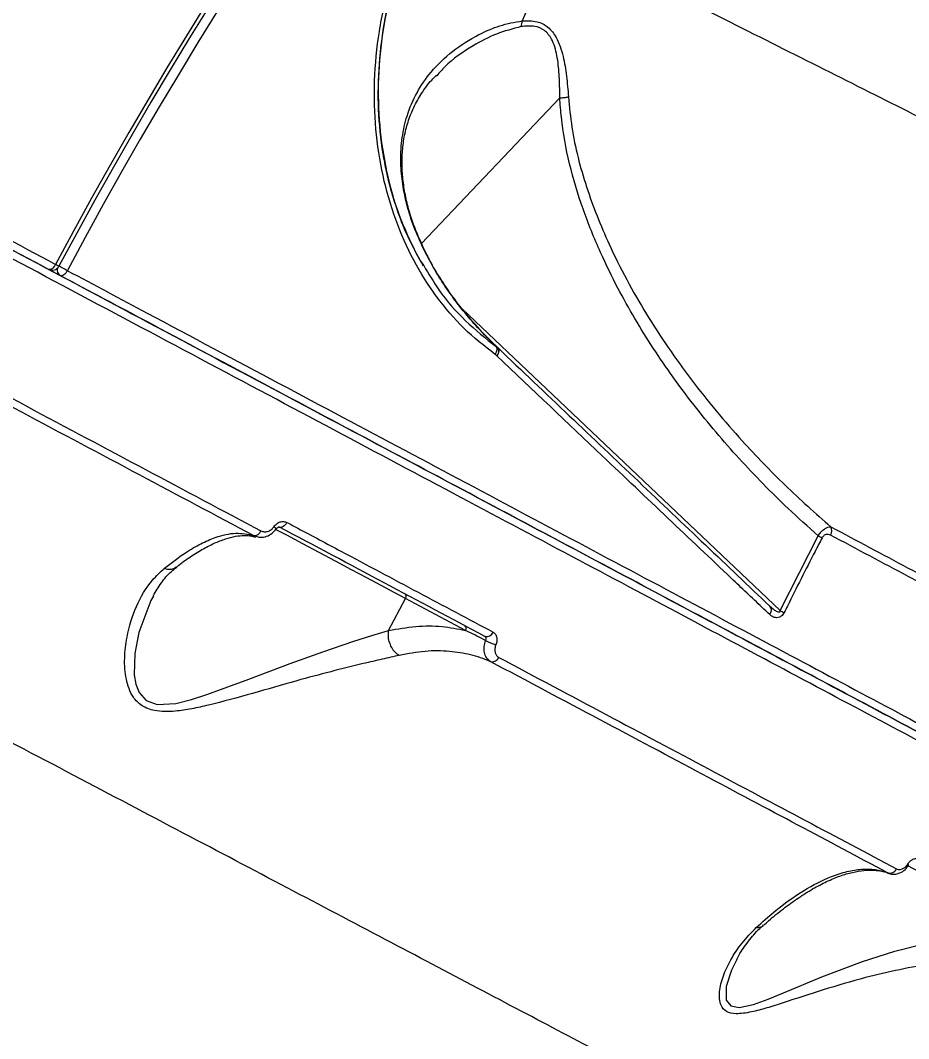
# Model space of a CAD drawing. Header units: millimetres. Extents: x -10374 to 11119, y -8221 to 9433.
# Drawn here: x 1571 to 1686.7, y -2040.6 to -1908.1 of the extents above; entities that cross this region are included whole.
import ezdxf

# ---------------------------------------------------------------- set-up
doc = ezdxf.new("R2010")
doc.units = ezdxf.units.MM
for name, color, linetype in [('DIKOM_ОБЪЕКТ', 7, 'Continuous'), ('DIKOM_РАЗМЕР_ЗОНА', 7, 'Continuous'), ('DIKOM_РАЗМЕР_ОБЪЕКТА', 7, 'Continuous')]:
    doc.layers.add(name, color=color, linetype=linetype)
doc.styles.add('style1', font='arial.ttf', dxfattribs={"width": 0.8})
doc.dimstyles.new('1-50', dxfattribs={"dimtxt": 300, "dimasz": 200, "dimexe": 100, "dimexo": 0, "dimgap": 100, "dimtad": 0, "dimdec": 0, "dimtxsty": 'style1', "dimcen": 0, "dimclrd": 7, "dimclre": 7, "dimadec": 1, "dimazin": 2, "dimtfac": 1, "dimtdec": 0, "dimtmove": 1, "dimatfit": 3, "dimfxl": 0, "dimlwd": 25, "dimlwe": 18, "dimarcsym": 0})

# ---------------------------------------------------------------- blocks, each defined once
blk = doc.blocks.new('*D16')
at = {"layer": 'Defpoints', "color": 0, "transparency": 16777216}
for p in [(-9045.1, 5161.67), (3694.49, 5161.67), (1813.16, -6719.94)]:
    blk.add_point(p, dxfattribs=at)
at = {"layer": 'DIKOM_РАЗМЕР_ОБЪЕКТА', "color": 7, "lineweight": 18, "transparency": 16777216}
for p, q in [((3694.49, 5161.67), (-9145.1, 5161.67)), ((1813.16, -6719.94), (-9145.1, -6719.94))]:
    blk.add_line(p, q, dxfattribs=at)
at = {"layer": 'DIKOM_РАЗМЕР_ОБЪЕКТА', "color": 7, "lineweight": 25, "transparency": 16777216}
for p, q in [((-9045.1, 4961.67), (-9045.1, -0.45)), ((-9045.1, -6519.94), (-9045.1, -1080.23))]:
    blk.add_line(p, q, dxfattribs=at)
at = {"layer": 'DIKOM_РАЗМЕР_ОБЪЕКТА', "color": 7, "transparency": 16777216}
for points in [[(-9078.43, 4961.67), (-9011.76, 4961.67), (-9045.1, 5161.67)], [(-9078.43, -6519.94), (-9011.76, -6519.94), (-9045.1, -6719.94)]]:
    blk.add_solid(points, dxfattribs=at)
at = {"layer": 'DIKOM_РАЗМЕР_ОБЪЕКТА', "color": 0, "transparency": 16777216, "insert": (-9045.1, -540.34), "char_height": 300, "attachment_point": 5, "rotation": 90, "style": 'style1'}
blk.add_mtext('11900', dxfattribs=at)
blk = doc.blocks.new('*D15')
at = {"layer": 'Defpoints', "color": 0, "transparency": 16777216}
for p in [(-5227.87, 8308.78), (9119.43, -1150.4), (-5227.87, -1991.82)]:
    blk.add_point(p, dxfattribs=at)
at = {"layer": 'DIKOM_РАЗМЕР_ОБЪЕКТА', "color": 7, "lineweight": 18, "transparency": 16777216}
for p, q in [((-5227.87, -1991.82), (-5227.87, 8408.78)), ((9119.43, -1150.4), (9119.43, 8408.78))]:
    blk.add_line(p, q, dxfattribs=at)
at = {"layer": 'DIKOM_РАЗМЕР_ОБЪЕКТА', "color": 7, "lineweight": 25, "transparency": 16777216}
for p, q in [((-5027.87, 8308.78), (187.44, 8308.78)), ((8919.43, 8308.78), (1267.22, 8308.78))]:
    blk.add_line(p, q, dxfattribs=at)
at = {"layer": 'DIKOM_РАЗМЕР_ОБЪЕКТА', "color": 7, "transparency": 16777216}
for points in [[(-5027.87, 8342.11), (-5027.87, 8275.44), (-5227.87, 8308.78)], [(8919.43, 8342.11), (8919.43, 8275.44), (9119.43, 8308.78)]]:
    blk.add_solid(points, dxfattribs=at)
at = {"layer": 'DIKOM_РАЗМЕР_ОБЪЕКТА', "color": 0, "transparency": 16777216, "insert": (727.33, 8308.78), "char_height": 300, "attachment_point": 5, "style": 'style1'}
blk.add_mtext('14350', dxfattribs=at)
blk = doc.blocks.new('*D14')
at = {"layer": 'Defpoints', "color": 0, "transparency": 16777216}
for p in [(-7515.85, 9236.32), (11119.43, -1423.4), (-7515.85, -2401.58)]:
    blk.add_point(p, dxfattribs=at)
at = {"layer": 'DIKOM_РАЗМЕР_ЗОНА', "color": 7, "lineweight": 18, "transparency": 16777216}
for p, q in [((-7515.85, -2401.58), (-7515.85, 9336.32)), ((11119.43, -1423.4), (11119.43, 9336.32))]:
    blk.add_line(p, q, dxfattribs=at)
at = {"layer": 'DIKOM_РАЗМЕР_ЗОНА', "color": 7, "lineweight": 25, "transparency": 16777216}
for p, q in [((-7315.85, 9236.32), (77.56, 9236.32)), ((10919.43, 9236.32), (1157.34, 9236.32))]:
    blk.add_line(p, q, dxfattribs=at)
at = {"layer": 'DIKOM_РАЗМЕР_ЗОНА', "color": 7, "transparency": 16777216}
for points in [[(-7315.85, 9269.65), (-7315.85, 9202.98), (-7515.85, 9236.32)], [(10919.43, 9269.65), (10919.43, 9202.98), (11119.43, 9236.32)]]:
    blk.add_solid(points, dxfattribs=at)
at = {"layer": 'DIKOM_РАЗМЕР_ЗОНА', "color": 0, "transparency": 16777216, "insert": (617.45, 9236.32), "char_height": 300, "attachment_point": 5, "style": 'style1'}
blk.add_mtext('18650', dxfattribs=at)
blk = doc.blocks.new('*D13')
at = {"layer": 'Defpoints', "color": 0, "transparency": 16777216}
for p in [(-10176.97, 7112.81), (3082.33, 7112.81), (2015.48, -8221.4)]:
    blk.add_point(p, dxfattribs=at)
at = {"layer": 'DIKOM_РАЗМЕР_ЗОНА', "color": 7, "lineweight": 18, "transparency": 16777216}
for p, q in [((3082.33, 7112.81), (-10276.97, 7112.81)), ((2015.48, -8221.4), (-10276.97, -8221.4))]:
    blk.add_line(p, q, dxfattribs=at)
at = {"layer": 'DIKOM_РАЗМЕР_ЗОНА', "color": 7, "lineweight": 25, "transparency": 16777216}
for p, q in [((-10176.97, 6912.81), (-10176.97, -14.41)), ((-10176.97, -8021.4), (-10176.97, -1094.19))]:
    blk.add_line(p, q, dxfattribs=at)
at = {"layer": 'DIKOM_РАЗМЕР_ЗОНА', "color": 7, "transparency": 16777216}
for points in [[(-10210.3, 6912.81), (-10143.64, 6912.81), (-10176.97, 7112.81)], [(-10210.3, -8021.4), (-10143.64, -8021.4), (-10176.97, -8221.4)]]:
    blk.add_solid(points, dxfattribs=at)
at = {"layer": 'DIKOM_РАЗМЕР_ЗОНА', "color": 0, "transparency": 16777216, "insert": (-10176.97, -554.3), "char_height": 300, "attachment_point": 5, "rotation": 90, "style": 'style1'}
blk.add_mtext('15300', dxfattribs=at)

msp = doc.modelspace()

# ---------------------------------------------------------------- linework, layer by layer
at = {"layer": 'DIKOM_ОБЪЕКТ', "color": 7, "linetype": 'Continuous', "lineweight": 15}
for p, q in [((1625.27, -1915.24), (1625.19, -1915.34)), ((1623.26, -1937.1), (1641.25, -1918.15)), ((1623.94, -1938.64), (1623.35, -1937.45)), ((1623.49, -1940.07), (1622.66, -1938.47)), ((1576.21, -1941.28), (1574.84, -1940.55)), ((1628.56, -1945.6), (1669.95, -1984.88)), ((1632.96, -1950.52), (1633.18, -1950.68)), ((1633.18, -1950.68), (1633.19, -1950.69)), ((1633.04, -1951.71), (1632.82, -1951.53)), ((1633.07, -1951.74), (1633.04, -1951.71)), ((1601.66, -1975.19), (1601.38, -1975.11)), ((1669.95, -1984.88), (1674.9, -1975.14)), ((1618.97, -1987.47), (1621.18, -1983.31)), ((1628.98, -1987.46), (1621.18, -1983.31)), ((1683.91, -2019.01), (1684.07, -2019.07))]:
    msp.add_line(p, q, dxfattribs=at)
at = {"layer": 'DIKOM_ОБЪЕКТ', "color": 7, "linetype": 'Continuous', "lineweight": 15, "flags": 128}
for points in [[(1624.01, -1938.68), (1624.01, -1938.68), (1623.94, -1938.64)], [(1575.59, -1939.82), (1575.49, -1939.99), (1575.38, -1940.14), (1575.26, -1940.27), (1575.13, -1940.38), (1575.01, -1940.45), (1574.89, -1940.49), (1574.78, -1940.5), (1574.68, -1940.47)], [(1576.04, -1940.06), (1576.03, -1940.06), (1576.01, -1940.04), (1575.94, -1940.01), (1575.85, -1939.96), (1575.73, -1939.9), (1575.59, -1939.82)], [(1577.13, -1940.64), (1576.97, -1940.55), (1576.8, -1940.46), (1576.63, -1940.37), (1576.46, -1940.28), (1576.29, -1940.19), (1576.15, -1940.11), (1576.04, -1940.05)], [(1577.13, -1940.64), (1577.03, -1940.8), (1576.91, -1940.96), (1576.79, -1941.09), (1576.66, -1941.19), (1576.54, -1941.26), (1576.42, -1941.31), (1576.31, -1941.31), (1576.21, -1941.28)], [(1633.19, -1950.69), (1633.25, -1950.76), (1633.3, -1950.87), (1633.32, -1950.99), (1633.31, -1951.13), (1633.28, -1951.27), (1633.22, -1951.42), (1633.14, -1951.57), (1633.04, -1951.71)], [(1621.18, -1983.31), (1619.69, -1982.52), (1618, -1981.62), (1616.13, -1980.63), (1614.14, -1979.57), (1612.05, -1978.46), (1609.91, -1977.32), (1607.78, -1976.19), (1605.7, -1975.08), (1604.25, -1974.31)], [(1605.73, -1973.41), (1605.63, -1973.57), (1605.51, -1973.72), (1605.38, -1973.85), (1605.25, -1973.95), (1605.11, -1974.01), (1604.97, -1974.04), (1604.85, -1974.04), (1604.74, -1974)], [(1588.35, -1983.01), (1587.99, -1983.58), (1586.45, -1987.71), (1585.9, -1990.46), (1585.83, -1993.25), (1586.03, -1994.44), (1586.46, -1995.53), (1587.4, -1996.57), (1588.81, -1997.08), (1591.26, -1996.95), (1593.28, -1996.46), (1595.3, -1995.81), (1600.74, -1993.82), (1606.16, -1991.74), (1610.38, -1990.23), (1614.43, -1988.87), (1616.79, -1988.13), (1618.96, -1987.48), (1618.96, -1987.48), (1618.96, -1987.48)], [(1700.02, -2025.23), (1698.53, -2024.44), (1696.83, -2023.54), (1694.96, -2022.54), (1692.95, -2021.47), (1690.85, -2020.36), (1688.71, -2019.22), (1686.58, -2018.09)], [(1686.69, -2018.02), (1686.68, -2018.02), (1686.68, -2018.02)], [(1664.31, -2030.3), (1663.61, -2031.68), (1662.94, -2033.81), (1662.94, -2035.57), (1663.52, -2036.32), (1664.62, -2036.53), (1666.49, -2036.14), (1668.4, -2035.45), (1670.4, -2034.63), (1675.4, -2032.54), (1680.66, -2030.54), (1684.9, -2029.19), (1689.17, -2028.1), (1691.94, -2027.56), (1694.6, -2027.16), (1697.03, -2026.92), (1699.18, -2026.81), (1699.18, -2026.81), (1699.18, -2026.81)]]:
    msp.add_lwpolyline(points, dxfattribs=at)
at = {"layer": 'DIKOM_ОБЪЕКТ', "color": 7, "linetype": 'Continuous', "lineweight": 15}
for centre, radius, start, end in [((2088, -2213.4), 580.87, 121.09855, 151.90145), ((2088, -2213.4), 580.37, 121.09855, 151.90145), ((2088, -2213.4), 579.13, 121.09885, 151.90115), ((1709.27, -1938.02), 78.81, 148.9141, 157.6962), ((1633.67, -1908.07), 2.69, 342.3381, 358.9389), ((1575.15, -1939.59), 1, 242, 331.9014), ((1576.67, -1940.52), 0.89, 169.0551, 238.9406), ((1632.52, -1951.14), 0.815, 312.1927, 32.3523), ((1601.48, -1974.21), 0.908, 263.5809, 341.163), ((1603.53, -1974.78), 0.955, 33.6824, 58.6038), ((1675.66, -1974.5), 1.03, 327.322, 30.9208), ((1681.56, -1962.29), 14.47, 242.5853, 244.9172), ((1620.8, -1983.05), 0.454, 325.619, 53.7589), ((1667.97, -1984.83), 0.837, 317.9507, 38.4109), ((1675.58, -1973.3), 12.88, 244.0735, 246.7039), ((1628.61, -1987.2), 0.454, 325.6134, 53.7218), ((1631.73, -1987.38), 0.883, 255.2194, 340.5342), ((1635.07, -1982.22), 7.41, 242.0772, 253.2289), ((1632.45, -1990.64), 0.905, 258.3178, 339.5658), ((1686.44, -2018.08), 0.252, 12.5452, 58.51), ((1684.23, -2018.11), 0.931, 251.2501, 336.2003)]:
    msp.add_arc(centre, radius, start, end, dxfattribs=at)
for points, knots in [([(1020.1, -1644.46), (1020.15, -1644.49), (1020.29, -1644.56), (1021.45, -1645.17), (1023.86, -1646.46), (1027.44, -1648.36), (1032.22, -1650.9), (1038.21, -1654.09), (1045.27, -1657.84), (1053.37, -1662.15), (1062.41, -1666.96), (1072.56, -1672.35), (1083.83, -1678.34), (1096.19, -1684.92), (1109.39, -1691.94), (1123.35, -1699.36), (1138, -1707.15), (1153.57, -1715.43), (1170.06, -1724.19), (1187.41, -1733.42), (1205.04, -1742.79), (1222.86, -1752.27), (1240.76, -1761.79), (1259.25, -1771.62), (1278.3, -1781.75), (1297.86, -1792.14), (1317.76, -1802.73), (1337.95, -1813.46), (1358.38, -1824.32), (1379.1, -1835.34), (1400.06, -1846.49), (1421.19, -1857.72), (1442.02, -1868.8), (1462.49, -1879.68), (1482.55, -1890.35), (1502.52, -1900.96), (1522.32, -1911.5), (1541.88, -1921.9), (1559.67, -1931.35), (1570.71, -1937.22), (1575.59, -1939.82)], [0, 0, 0, 0, 0.015651, 0.042167, 0.068704, 0.09522, 0.122506, 0.149814, 0.177101, 0.203617, 0.230153, 0.256669, 0.283955, 0.311264, 0.33855, 0.365066, 0.391602, 0.418118, 0.445404, 0.472713, 0.499999, 0.52556, 0.55114, 0.576701, 0.60295, 0.629218, 0.655467, 0.681983, 0.708519, 0.735035, 0.762321, 0.78963, 0.816916, 0.843432, 0.869968, 0.896485, 0.923771, 0.951079, 0.978366, 1, 1, 1, 1]), ([(1574.68, -1940.47), (1569.81, -1937.88), (1558.9, -1932.08), (1541.35, -1922.74), (1522.12, -1912.52), (1502.43, -1902.05), (1482.4, -1891.4), (1462.11, -1880.61), (1441.63, -1869.72), (1420.97, -1858.74), (1400.19, -1847.69), (1379.35, -1836.61), (1358.55, -1825.55), (1337.87, -1814.55), (1317.64, -1803.8), (1297.9, -1793.3), (1278.65, -1783.06), (1259.69, -1772.98), (1241.11, -1763.11), (1223, -1753.48), (1205.18, -1744), (1187.71, -1734.71), (1170.64, -1725.63), (1154.23, -1716.91), (1138.56, -1708.58), (1123.71, -1700.68), (1109.72, -1693.24), (1096.64, -1686.29), (1084.47, -1679.82), (1073.24, -1673.85), (1063.01, -1668.41), (1053.81, -1663.52), (1046.21, -1659.47), (1040, -1656.17), (1034.96, -1653.49), (1030.66, -1651.2), (1027.05, -1649.29), (1024.19, -1647.76), (1022.12, -1646.66), (1020.8, -1645.96), (1020.61, -1645.86), (1020.52, -1645.81)], [0, 0, 0, 0, 0.021635, 0.048472, 0.075394, 0.102359, 0.129323, 0.156245, 0.183082, 0.209919, 0.236841, 0.263805, 0.29077, 0.317692, 0.344529, 0.370376, 0.3963, 0.422262, 0.448224, 0.474147, 0.499995, 0.526832, 0.553753, 0.580718, 0.607683, 0.634604, 0.661441, 0.688278, 0.7152, 0.742165, 0.769129, 0.796051, 0.822888, 0.844633, 0.866402, 0.88817, 0.909915, 0.932424, 0.954958, 0.977491, 1, 1, 1, 1]), ([(1760.84, -2040.58), (1760.79, -2040.56), (1760.66, -2040.49), (1759.5, -2039.87), (1757.09, -2038.59), (1753.5, -2036.68), (1748.72, -2034.14), (1742.73, -2030.96), (1735.67, -2027.2), (1727.58, -2022.9), (1718.53, -2018.09), (1708.38, -2012.69), (1697.12, -2006.7), (1684.75, -2000.13), (1671.55, -1993.11), (1657.59, -1985.68), (1642.94, -1977.89), (1627.37, -1969.62), (1610.89, -1960.85), (1593.53, -1951.63), (1575.9, -1942.25), (1558.09, -1932.78), (1540.18, -1923.26), (1521.69, -1913.42), (1502.64, -1903.3), (1483.09, -1892.9), (1463.18, -1882.32), (1442.99, -1871.58), (1422.57, -1860.72), (1401.85, -1849.7), (1380.89, -1838.56), (1359.76, -1827.32), (1338.92, -1816.25), (1318.45, -1805.36), (1298.39, -1794.7), (1278.43, -1784.08), (1258.62, -1773.55), (1239.06, -1763.15), (1221.27, -1753.69), (1210.23, -1747.82), (1205.35, -1745.22)], [0, 0, 0, 0, 0.015651, 0.042167, 0.068704, 0.09522, 0.122506, 0.149814, 0.177101, 0.203616, 0.230153, 0.256669, 0.283955, 0.311263, 0.33855, 0.365066, 0.391602, 0.418118, 0.445404, 0.472712, 0.499999, 0.52556, 0.551139, 0.576701, 0.602949, 0.629218, 0.655466, 0.681983, 0.708519, 0.735035, 0.762321, 0.78963, 0.816916, 0.843432, 0.869968, 0.896484, 0.923771, 0.951079, 0.978365, 1, 1, 1, 1]), ([(1206.26, -1744.57), (1211.13, -1747.16), (1222.04, -1752.97), (1239.59, -1762.3), (1258.83, -1772.52), (1278.51, -1782.99), (1298.54, -1793.64), (1318.83, -1804.43), (1339.32, -1815.32), (1359.97, -1826.3), (1380.75, -1837.35), (1401.59, -1848.43), (1422.4, -1859.5), (1443.07, -1870.49), (1463.3, -1881.24), (1483.04, -1891.74), (1502.3, -1901.98), (1521.25, -1912.06), (1539.83, -1921.94), (1557.94, -1931.57), (1575.77, -1941.04), (1593.23, -1950.33), (1610.31, -1959.41), (1626.71, -1968.13), (1642.38, -1976.46), (1657.24, -1984.36), (1671.22, -1991.8), (1684.3, -1998.76), (1696.47, -2005.23), (1707.7, -2011.2), (1717.94, -2016.64), (1727.13, -2021.53), (1734.73, -2025.57), (1740.94, -2028.87), (1745.98, -2031.55), (1750.29, -2033.84), (1753.89, -2035.76), (1756.76, -2037.28), (1758.83, -2038.38), (1760.15, -2039.08), (1760.33, -2039.18), (1760.43, -2039.23)], [0, 0, 0, 0, 0.021635, 0.048472, 0.075394, 0.102359, 0.129323, 0.156245, 0.183082, 0.209919, 0.236841, 0.263805, 0.29077, 0.317692, 0.344529, 0.370376, 0.3963, 0.422262, 0.448224, 0.474147, 0.499995, 0.526832, 0.553754, 0.580718, 0.607683, 0.634604, 0.661441, 0.688278, 0.7152, 0.742165, 0.769129, 0.796051, 0.822888, 0.844633, 0.866402, 0.88817, 0.909915, 0.932424, 0.954958, 0.977491, 1, 1, 1, 1]), ([(1695.82, -2068.42), (1694.7, -2067.83), (1692.45, -2066.64), (1687.74, -2064.16), (1682.08, -2061.17), (1675.4, -2057.65), (1667.75, -2053.62), (1659.15, -2049.08), (1649.59, -2044.04), (1639.11, -2038.52), (1627.74, -2032.53), (1615.54, -2026.1), (1602.56, -2019.27), (1588.85, -2012.05), (1574.39, -2004.44), (1559.24, -1996.47), (1543.45, -1988.16), (1527.09, -1979.56), (1510.24, -1970.71), (1492.93, -1961.62), (1475.19, -1952.31), (1457.05, -1942.79), (1438.58, -1933.11), (1419.87, -1923.32), (1401, -1913.44), (1382.02, -1903.52), (1362.95, -1893.56), (1343.82, -1883.58), (1324.72, -1873.63), (1305.73, -1863.75), (1286.93, -1853.98), (1269.76, -1845.07), (1254.2, -1837.01), (1244.89, -1832.2), (1240.24, -1829.79)], [0, 0, 0, 0, 0.031557, 0.063213, 0.09492, 0.126626, 0.158283, 0.189839, 0.221397, 0.253054, 0.284762, 0.31647, 0.348127, 0.379685, 0.411265, 0.442944, 0.474674, 0.506404, 0.538084, 0.569664, 0.601295, 0.633025, 0.664806, 0.696588, 0.728318, 0.75995, 0.791659, 0.823467, 0.855327, 0.887186, 0.918995, 0.950705, 0.975352, 1, 1, 1, 1]), ([(1632.82, -1951.53), (1631.44, -1950.45), (1628.67, -1948.27), (1625.13, -1944.11), (1622.14, -1939.37), (1619.78, -1934.07), (1618.12, -1928.32), (1617.18, -1922.24), (1617.01, -1915.93), (1617.63, -1909.51), (1619.02, -1903.11), (1621.19, -1896.84), (1624.04, -1890.78), (1626.52, -1887.05), (1627.76, -1885.18)], [0, 0, 0, 0, 0.083619, 0.167167, 0.250419, 0.333853, 0.417304, 0.500489, 0.583739, 0.667139, 0.750459, 0.833397, 0.916629, 1, 1, 1, 1]), ([(1622.66, -1938.47), (1622.28, -1937.78), (1621.34, -1936.04), (1620.23, -1933.21), (1619.3, -1930.32), (1618.68, -1927.77), (1618.03, -1924.32), (1617.55, -1919.67), (1617.65, -1913.78), (1618.41, -1907.92), (1619.54, -1903.29), (1620.7, -1899.7), (1621.77, -1896.87), (1623.29, -1893.47), (1625.37, -1889.54), (1627.17, -1886.87), (1628.13, -1885.44)], [0, 0, 0, 0, 0.048561, 0.120557, 0.178513, 0.224385, 0.267974, 0.374675, 0.478755, 0.582324, 0.683611, 0.724391, 0.775289, 0.838007, 0.912995, 1, 1, 1, 1]), ([(1626.07, -1888.62), (1625.56, -1889.41), (1623.86, -1892.03), (1621.65, -1896.87), (1619.5, -1903.01), (1618.13, -1909.29), (1617.52, -1915.59), (1617.67, -1921.78), (1618.59, -1927.74), (1620.17, -1933.39), (1621.79, -1936.78), (1622.6, -1938.47)], [0, 0, 0, 0, 0.050707, 0.169153, 0.287633, 0.406795, 0.525034, 0.644141, 0.762782, 0.881224, 1, 1, 1, 1]), ([(1641.78, -1897.33), (1646.17, -1899.55), (1654.94, -1903.99), (1667.44, -1910.29), (1679.42, -1916.31), (1691.2, -1922.21), (1702.63, -1927.91), (1713.59, -1933.36), (1723.76, -1938.4), (1733.07, -1942.99), (1741.45, -1947.11), (1748.64, -1950.63), (1754.68, -1953.58), (1759.61, -1955.98), (1763.57, -1957.91), (1766.55, -1959.35), (1768.36, -1960.23), (1769.16, -1960.62), (1768.99, -1960.53), (1768.96, -1960.52)], [0, 0, 0, 0, 0.056668, 0.113335, 0.170566, 0.227798, 0.291066, 0.354382, 0.41765, 0.482782, 0.547968, 0.613099, 0.674377, 0.735701, 0.796978, 0.860023, 0.923119, 0.986164, 1, 1, 1, 1]), ([(1623.35, -1937.45), (1622.93, -1936.52), (1622.1, -1934.66), (1621.24, -1931.82), (1620.7, -1929.03), (1620.48, -1926.15), (1620.67, -1923.28), (1621.34, -1920.29), (1622.58, -1917.41), (1624.54, -1914.57), (1627.22, -1911.98), (1630.3, -1910.04), (1633.39, -1908.66), (1635.37, -1908.3), (1636.36, -1908.12)], [0, 0, 0, 0, 0.064643, 0.129335, 0.196355, 0.263415, 0.343031, 0.422693, 0.518015, 0.613385, 0.726678, 0.839978, 0.920081, 1, 1, 1, 1]), ([(1636.36, -1908.12), (1637.02, -1908.1), (1638.21, -1908.07), (1639.77, -1908.85), (1640.99, -1910.4), (1641.73, -1912.66), (1642.16, -1915.32), (1642.31, -1917.11), (1642.38, -1918.02)], [0, 0, 0, 0, 0.167272, 0.304325, 0.441681, 0.637035, 0.816722, 1, 1, 1, 1]), ([(1636.23, -1908.88), (1635.14, -1909.16), (1632.92, -1909.73), (1629.55, -1911.56), (1626.89, -1913.34), (1625.6, -1914.86), (1625.27, -1915.24)], [0, 0, 0, 0, 0.254451, 0.515036, 0.877785, 1, 1, 1, 1]), ([(1641.25, -1918.15), (1641.25, -1918.15), (1641.25, -1917.95), (1641.25, -1916.92), (1641.21, -1915.05), (1640.94, -1912.63), (1640.37, -1910.6), (1639.31, -1909.28), (1637.9, -1908.7), (1636.83, -1908.82), (1636.23, -1908.88)], [0, 0, 0, 0, 0.000273, 0.04145, 0.224296, 0.406571, 0.584978, 0.712478, 0.840455, 1, 1, 1, 1]), ([(1623.44, -1937.49), (1623.16, -1936.88), (1622.55, -1935.59), (1621.84, -1933.6), (1621.27, -1931.52), (1620.89, -1929.44), (1620.7, -1927.34), (1620.72, -1925.26), (1620.97, -1923.22), (1621.46, -1921.26), (1622.21, -1919.35), (1623.25, -1917.53), (1624.25, -1916.13), (1624.99, -1915.41), (1625.21, -1915.2)], [0, 0, 0, 0, 0.066121, 0.141664, 0.21704, 0.296055, 0.379133, 0.466046, 0.556663, 0.65033, 0.747161, 0.850338, 0.957268, 1, 1, 1, 1]), ([(1641.25, -1918.15), (1641.46, -1918.13), (1641.84, -1918.1), (1642.2, -1918.05), (1642.36, -1918.02), (1642.38, -1918.02)], [0, 0, 0, 0, 0.49953, 0.915614, 1, 1, 1, 1]), ([(1641.25, -1918.15), (1641.25, -1918.15), (1641.25, -1918.15), (1641.25, -1918.15), (1641.25, -1918.15), (1641.25, -1918.15)], [0, 0, 0, 0, 0.455496, 0.836471, 1, 1, 1, 1]), ([(1674.9, -1975.14), (1673.58, -1973.96), (1670.01, -1970.76), (1664.53, -1965.15), (1658.64, -1958.21), (1653.33, -1950.81), (1649.36, -1944.11), (1646.38, -1938.02), (1644.19, -1932.63), (1642.43, -1926.75), (1641.52, -1921.88), (1641.31, -1918.99), (1641.25, -1918.15)], [0, 0, 0, 0, 0.078334, 0.212593, 0.347266, 0.481792, 0.615849, 0.691665, 0.782071, 0.872619, 0.962812, 1, 1, 1, 1]), ([(1642.38, -1918.02), (1642.51, -1919.34), (1642.9, -1923.32), (1644.59, -1929.8), (1647.84, -1937.96), (1652.4, -1946.4), (1658.28, -1954.94), (1664.43, -1962.29), (1670.53, -1968.64), (1674.54, -1972.2), (1676.55, -1973.97)], [0, 0, 0, 0, 0.058811, 0.177719, 0.296817, 0.450949, 0.605624, 0.760045, 0.880022, 1, 1, 1, 1]), ([(1601.38, -1975.11), (1596.46, -1972.5), (1586.63, -1967.27), (1571.2, -1959.07), (1555.29, -1950.61), (1541.57, -1943.32), (1533.13, -1938.83), (1530.26, -1937.31)], [0, 0, 0, 0, 0.22031, 0.440621, 0.663083, 0.885545, 1, 1, 1, 1]), ([(1531.06, -1936.61), (1533.93, -1938.14), (1542.34, -1942.61), (1555.99, -1949.86), (1571.89, -1958.31), (1587.41, -1966.57), (1597.37, -1971.86), (1602.34, -1974.5)], [0, 0, 0, 0, 0.114453, 0.334765, 0.555075, 0.777537, 1, 1, 1, 1]), ([(1623.4, -1937.51), (1623.4, -1937.49), (1623.4, -1937.46), (1623.36, -1937.45), (1623.35, -1937.45)], [0, 0, 0, 0, 0.741445, 1, 1, 1, 1]), ([(1622.6, -1938.47), (1622.6, -1938.48), (1622.85, -1939.04), (1623.2, -1939.51), (1623.54, -1939.98)], [0, 0, 0, 0, 0.01418, 1, 1, 1, 1]), ([(1624.01, -1938.67), (1623.88, -1938.42), (1623.67, -1938.03), (1623.49, -1937.63), (1623.43, -1937.49)], [0, 0, 0, 0, 0.656157, 1, 1, 1, 1]), ([(1632.96, -1950.52), (1632.15, -1949.7), (1629.99, -1947.53), (1627.47, -1944.38), (1625.32, -1941.18), (1624.4, -1939.49), (1623.94, -1938.64)], [0, 0, 0, 0, 0.231938, 0.611515, 0.805875, 1, 1, 1, 1]), ([(1633.17, -1950.65), (1633.08, -1950.57), (1632.5, -1950.01), (1631.11, -1948.62), (1629.13, -1946.4), (1627.13, -1943.82), (1625.53, -1941.4), (1624.52, -1939.71), (1624.09, -1938.83), (1624.02, -1938.67)], [0, 0, 0, 0, 0.02361, 0.159452, 0.390492, 0.610747, 0.803224, 0.96514, 1, 1, 1, 1]), ([(1623.54, -1939.98), (1624.18, -1941.05), (1625.75, -1943.71), (1628.91, -1947.3), (1631.61, -1949.44), (1632.96, -1950.52)], [0, 0, 0, 0, 0.252153, 0.625613, 1, 1, 1, 1]), ([(1760.43, -2039.23), (1760.31, -2039.17), (1760.08, -2039.05), (1758.24, -2038.07), (1755.33, -2036.52), (1751.26, -2034.36), (1746.07, -2031.6), (1739.76, -2028.24), (1732.32, -2024.29), (1723.79, -2019.75), (1714.2, -2014.65), (1703.59, -2009.01), (1692.02, -2002.86), (1680.3, -1996.63), (1668.65, -1990.43), (1657.27, -1984.38), (1645.34, -1978.04), (1632.74, -1971.34), (1619.47, -1964.28), (1605.53, -1956.87), (1591.15, -1949.22), (1581.19, -1943.93), (1576.21, -1941.28)], [0, 0, 0, 0, 0.053673, 0.107515, 0.161443, 0.215371, 0.269213, 0.322886, 0.376559, 0.430402, 0.484331, 0.53826, 0.592102, 0.645775, 0.689267, 0.732803, 0.77634, 0.819831, 0.864848, 0.909916, 0.954983, 1, 1, 1, 1]), ([(1577.13, -1940.64), (1580.6, -1942.48), (1589.97, -1947.46), (1604.73, -1955.32), (1621.21, -1964.08), (1637.12, -1972.54), (1652.41, -1980.67), (1666.99, -1988.42), (1680.55, -1995.63), (1693.06, -2002.28), (1704.53, -2008.38), (1715.13, -2014.02), (1724.81, -2019.16), (1733.49, -2023.78), (1740.99, -2027.77), (1747.32, -2031.13), (1752.49, -2033.88), (1756.59, -2036.06), (1759.57, -2037.66), (1761.37, -2038.56), (1761.78, -2038.92), (1761.78, -2038.82), (1761.78, -2038.82)], [0, 0, 0, 0, 0.031306, 0.084337, 0.137409, 0.190441, 0.245013, 0.299629, 0.354201, 0.407233, 0.460305, 0.513337, 0.567909, 0.622525, 0.677097, 0.730128, 0.7832, 0.836231, 0.890802, 0.945417, 0.999989, 1, 1, 1, 1]), ([(1632.96, -1950.52), (1632.99, -1950.58), (1633.06, -1950.71), (1633.05, -1950.97), (1632.98, -1951.26), (1632.87, -1951.44), (1632.82, -1951.53)], [0, 0, 0, 0, 0.243678, 0.500031, 0.756359, 1, 1, 1, 1]), ([(1633.21, -1950.7), (1633.2, -1950.7), (1633.2, -1950.69), (1633.2, -1950.69), (1633.2, -1950.69)], [0, 0, 0, 0, 0.713412, 1, 1, 1, 1]), ([(1633.21, -1950.7), (1636.32, -1953.66), (1642.56, -1959.58), (1651.55, -1968.11), (1660.29, -1976.4), (1665.85, -1981.68), (1668.63, -1984.31)], [0, 0, 0, 0, 0.24927, 0.498538, 0.74927, 1, 1, 1, 1]), ([(1668.59, -1985.39), (1668.26, -1985.08), (1666.61, -1983.52), (1662.27, -1979.4), (1655.38, -1972.88), (1645.31, -1963.34), (1637.69, -1956.12), (1633.07, -1951.74)], [0, 0, 0, 0, 0.029991, 0.149953, 0.390071, 0.63019, 1, 1, 1, 1]), ([(1601.66, -1975.2), (1601.87, -1975.26), (1602.33, -1975.4), (1603.09, -1975.25), (1603.82, -1974.86), (1604.15, -1974.44), (1604.31, -1974.24)], [0, 0, 0, 0, 0.21695, 0.486611, 0.758159, 1, 1, 1, 1]), ([(1602.34, -1974.5), (1602.48, -1974.55), (1602.75, -1974.66), (1603.21, -1974.6), (1603.65, -1974.38), (1603.9, -1974.13), (1604.01, -1973.98), (1604.02, -1973.96)], [0, 0, 0, 0, 0.248678, 0.497519, 0.738907, 0.97032, 1, 1, 1, 1]), ([(1604.02, -1973.96), (1604.15, -1973.82), (1604.38, -1973.54), (1604.85, -1973.31), (1605.32, -1973.25), (1605.59, -1973.36), (1605.73, -1973.41)], [0, 0, 0, 0, 0.259225, 0.502176, 0.751061, 1, 1, 1, 1]), ([(1604.32, -1974.25), (1604.34, -1974.23), (1604.38, -1974.16), (1604.48, -1974.08), (1604.59, -1974.01), (1604.69, -1973.99), (1604.72, -1974), (1604.73, -1974), (1604.74, -1974)], [0, 0, 0, 0, 0.074974, 0.217349, 0.363778, 0.573623, 0.836248, 1, 1, 1, 1]), ([(1631.51, -1988.24), (1627.18, -1985.94), (1618.52, -1981.33), (1609.33, -1976.45), (1604.74, -1974)], [0, 0, 0, 0, 0.499449, 1, 1, 1, 1]), ([(1605.73, -1973.41), (1606.2, -1973.66), (1608.56, -1974.91), (1614.31, -1977.97), (1622.86, -1982.52), (1629.33, -1985.96), (1632.57, -1987.68)], [0, 0, 0, 0, 0.050769, 0.253853, 0.626699, 1, 1, 1, 1]), ([(1674.9, -1975.14), (1675.01, -1974.98), (1675.24, -1974.67), (1675.63, -1974.31), (1676.01, -1974.06), (1676.32, -1973.95), (1676.48, -1973.97), (1676.55, -1973.97)], [0, 0, 0, 0, 0.202245, 0.404338, 0.61063, 0.841085, 1, 1, 1, 1]), ([(1676.55, -1973.97), (1679.92, -1975.77), (1686.66, -1979.35), (1696.16, -1984.4), (1705.24, -1989.22), (1710.84, -1992.2), (1713.64, -1993.69)], [0, 0, 0, 0, 0.249122, 0.498243, 0.749121, 1, 1, 1, 1]), ([(1589.76, -1979.37), (1590.69, -1978.65), (1592.33, -1977.39), (1594.53, -1976.13), (1596.76, -1975.17), (1599.16, -1974.62), (1600.63, -1974.95), (1601.38, -1975.11)], [0, 0, 0, 0, 0.20226, 0.356403, 0.511993, 0.753247, 1, 1, 1, 1]), ([(1591.34, -1979.22), (1591.44, -1979.13), (1592.15, -1978.55), (1593.41, -1977.69), (1595.09, -1976.67), (1596.66, -1975.91), (1598.09, -1975.4), (1599.37, -1975.12), (1600.46, -1975.08), (1601.2, -1975.16), (1601.54, -1975.3), (1601.63, -1975.34)], [0, 0, 0, 0, 0.020951, 0.150018, 0.280009, 0.410747, 0.542085, 0.674151, 0.807819, 0.945683, 1, 1, 1, 1]), ([(1675.42, -1975.4), (1675.12, -1975.99), (1673.57, -1978.94), (1671.93, -1982.19), (1670.62, -1984.85), (1670.49, -1985.13)], [0, 0, 0, 0, 0.183175, 0.915882, 1, 1, 1, 1]), ([(1676.53, -1975.06), (1676.42, -1975.02), (1676.23, -1974.94), (1675.94, -1974.96), (1675.71, -1975.06), (1675.54, -1975.21), (1675.46, -1975.34), (1675.42, -1975.4)], [0, 0, 0, 0, 0.319586, 0.561877, 0.727917, 0.864077, 1, 1, 1, 1]), ([(1713.67, -1994.8), (1710.88, -1993.32), (1705.32, -1990.36), (1696.26, -1985.55), (1686.73, -1980.48), (1679.93, -1976.87), (1676.53, -1975.06)], [0, 0, 0, 0, 0.249121, 0.498243, 0.749121, 1, 1, 1, 1]), ([(1620.36, -1990.7), (1619.62, -1990.86), (1618.16, -1991.19), (1615.18, -1991.88), (1611.45, -1992.81), (1606.59, -1994.11), (1601.24, -1995.67), (1596.67, -1996.93), (1593.32, -1997.68), (1590.94, -1998.05), (1588.66, -1998.05), (1586.79, -1997.35), (1585.43, -1995.96), (1584.68, -1993.76), (1584.51, -1991.06), (1584.9, -1987.79), (1585.99, -1984.27), (1587.74, -1981.27), (1589.23, -1979.87), (1589.76, -1979.37)], [0, 0, 0, 0, 0.044776, 0.089583, 0.160958, 0.23245, 0.323853, 0.415209, 0.450599, 0.485928, 0.53294, 0.566421, 0.5998, 0.65309, 0.71081, 0.768668, 0.859286, 0.949791, 1, 1, 1, 1]), ([(1588.31, -1982.98), (1588.65, -1982.39), (1589.34, -1981.23), (1590.37, -1980), (1591.12, -1979.42), (1591.37, -1979.23)], [0, 0, 0, 0, 0.402999, 0.804792, 1, 1, 1, 1]), ([(1589.76, -1979.37), (1589.78, -1979.38), (1590.04, -1979.46), (1590.52, -1979.51), (1591.04, -1979.41), (1591.25, -1979.22), (1591.3, -1979.17)], [0, 0, 0, 0, 0.043955, 0.440638, 0.852093, 1, 1, 1, 1]), ([(1670.49, -1985.13), (1670.43, -1985.22), (1670.33, -1985.41), (1670.1, -1985.62), (1669.81, -1985.77), (1669.42, -1985.83), (1668.98, -1985.71), (1668.72, -1985.5), (1668.59, -1985.39)], [0, 0, 0, 0, 0.109848, 0.220014, 0.325701, 0.49252, 0.753749, 1, 1, 1, 1]), ([(1668.63, -1984.31), (1668.76, -1984.43), (1669.02, -1984.67), (1669.38, -1984.92), (1669.65, -1985.04), (1669.8, -1985.06), (1669.88, -1985.04), (1669.91, -1985.02), (1669.93, -1984.99), (1669.95, -1984.94), (1669.95, -1984.9), (1669.95, -1984.88)], [0, 0, 0, 0, 0.316983, 0.62716, 0.791353, 0.870498, 0.89782, 0.925461, 0.933254, 0.960338, 1, 1, 1, 1]), ([(1620.36, -1990.7), (1620.32, -1990.68), (1620.18, -1990.61), (1619.86, -1990.38), (1619.44, -1989.88), (1619.09, -1989.13), (1618.9, -1988.28), (1618.94, -1987.75), (1618.96, -1987.48)], [0, 0, 0, 0, 0.035021, 0.155236, 0.366439, 0.577623, 0.788818, 1, 1, 1, 1]), ([(1618.96, -1987.48), (1618.96, -1987.48), (1618.96, -1987.48), (1618.97, -1987.47), (1618.97, -1987.47)], [0, 0, 0, 0, 0.672763, 1, 1, 1, 1]), ([(1618.97, -1987.47), (1620.15, -1987.26), (1622.53, -1986.83), (1625.89, -1986.84), (1627.97, -1987.26), (1628.98, -1987.46)], [0, 0, 0, 0, 0.337209, 0.679141, 1, 1, 1, 1]), ([(1631.6, -1988.77), (1630.85, -1988.38), (1629.97, -1987.94), (1629.1, -1987.52), (1628.98, -1987.46)], [0, 0, 0, 0, 0.864928, 1, 1, 1, 1]), ([(1632.57, -1987.68), (1632.59, -1987.69), (1632.72, -1987.77), (1632.92, -1987.97), (1633.07, -1988.37), (1633.09, -1988.84), (1632.98, -1989.16), (1632.93, -1989.32)], [0, 0, 0, 0, 0.048866, 0.287097, 0.524958, 0.762547, 1, 1, 1, 1]), ([(1632.27, -1991.53), (1632.23, -1991.51), (1632.01, -1991.38), (1631.67, -1991.03), (1631.41, -1990.36), (1631.36, -1989.57), (1631.52, -1989.04), (1631.6, -1988.77)], [0, 0, 0, 0, 0.047995, 0.286158, 0.524263, 0.762073, 1, 1, 1, 1]), ([(1631.6, -1988.77), (1631.62, -1988.72), (1631.66, -1988.61), (1631.66, -1988.46), (1631.62, -1988.33), (1631.56, -1988.27), (1631.52, -1988.24), (1631.51, -1988.24)], [0, 0, 0, 0, 0.236853, 0.474401, 0.712456, 0.950936, 1, 1, 1, 1]), ([(1632.27, -1991.53), (1632.24, -1991.51), (1631.39, -1991.15), (1629.65, -1990.57), (1626.82, -1990.11), (1623.72, -1990.08), (1621.48, -1990.49), (1620.36, -1990.7)], [0, 0, 0, 0, 0.008897, 0.241787, 0.47728, 0.73682, 1, 1, 1, 1]), ([(1632.93, -1989.32), (1632.88, -1989.48), (1632.78, -1989.8), (1632.8, -1990.27), (1632.95, -1990.66), (1633.15, -1990.87), (1633.28, -1990.95), (1633.3, -1990.96)], [0, 0, 0, 0, 0.23771, 0.475492, 0.713737, 0.951993, 1, 1, 1, 1]), ([(1683.94, -2018.99), (1680.1, -2016.96), (1672.44, -2012.89), (1659.87, -2006.2), (1646.57, -1999.13), (1637.03, -1994.06), (1632.27, -1991.53)], [0, 0, 0, 0, 0.248595, 0.49719, 0.748596, 1, 1, 1, 1]), ([(1633.3, -1990.96), (1638.02, -1993.47), (1647.47, -1998.49), (1660.77, -2005.56), (1673.44, -2012.29), (1681.2, -2016.42), (1685.09, -2018.49)], [0, 0, 0, 0, 0.248594, 0.497189, 0.748594, 1, 1, 1, 1]), ([(1683.92, -2018.96), (1683.97, -2019), (1684.24, -2019.17), (1684.83, -2019.22), (1685.57, -2019.04), (1686.22, -2018.63), (1686.53, -2018.2), (1686.67, -2018.01)], [0, 0, 0, 0, 0.06888, 0.311632, 0.55236, 0.799911, 1, 1, 1, 1]), ([(1685.09, -2018.49), (1685.23, -2018.54), (1685.48, -2018.62), (1685.9, -2018.49), (1686.27, -2018.24), (1686.47, -2017.99), (1686.57, -2017.86)], [0, 0, 0, 0, 0.329194, 0.579756, 0.788584, 1, 1, 1, 1]), ([(1686.57, -2017.86), (1686.68, -2017.73), (1686.88, -2017.46), (1687.27, -2017.21), (1687.68, -2017.09), (1687.96, -2017.14), (1688.09, -2017.2), (1688.1, -2017.21)], [0, 0, 0, 0, 0.214769, 0.425935, 0.681733, 0.964112, 1, 1, 1, 1]), ([(1666.83, -2026.13), (1667.62, -2025.43), (1669.76, -2023.51), (1673.09, -2021.16), (1676.21, -2019.57), (1678.68, -2018.78), (1680.59, -2018.48), (1682.36, -2018.5), (1683.41, -2018.83), (1683.94, -2018.99)], [0, 0, 0, 0, 0.112802, 0.307378, 0.506235, 0.628029, 0.749829, 0.874914, 1, 1, 1, 1]), ([(1667.81, -2025.83), (1668.02, -2025.64), (1668.89, -2024.83), (1670.4, -2023.64), (1672.33, -2022.23), (1674.21, -2021.06), (1676.03, -2020.1), (1677.77, -2019.38), (1679.4, -2018.9), (1680.9, -2018.65), (1682.18, -2018.61), (1682.87, -2018.74), (1683.17, -2018.8)], [0, 0, 0, 0, 0.031041, 0.132295, 0.235917, 0.341991, 0.45046, 0.561107, 0.673633, 0.78787, 0.905263, 1, 1, 1, 1]), ([(1700.41, -2030.14), (1700.33, -2030.14), (1699.61, -2030.12), (1698.09, -2030.12), (1695.63, -2030.21), (1692.89, -2030.43), (1689.5, -2030.86), (1685.51, -2031.57), (1680.64, -2032.71), (1675.52, -2034.23), (1671.27, -2035.63), (1668.21, -2036.61), (1666.11, -2037.17), (1664.25, -2037.44), (1662.88, -2037.13), (1662.06, -2036.16), (1661.96, -2034.49), (1662.49, -2032.42), (1663.51, -2030.25), (1664.91, -2028.1), (1666.19, -2026.78), (1666.83, -2026.13)], [0, 0, 0, 0, 0.005629, 0.050812, 0.096012, 0.143871, 0.191763, 0.263313, 0.334977, 0.42709, 0.519181, 0.559018, 0.598783, 0.64382, 0.679926, 0.71607, 0.769121, 0.82372, 0.878453, 0.939228, 1, 1, 1, 1]), ([(1664.3, -2030.3), (1664.48, -2029.95), (1665, -2028.97), (1666.14, -2027.48), (1667.12, -2026.33), (1667.75, -2025.83), (1667.76, -2025.82)], [0, 0, 0, 0, 0.215397, 0.605662, 0.993745, 1, 1, 1, 1]), ([(1666.83, -2026.13), (1666.87, -2026.13), (1667.14, -2026.13), (1667.51, -2026.07), (1667.72, -2025.86), (1667.78, -2025.79)], [0, 0, 0, 0, 0.10148, 0.701679, 1, 1, 1, 1])]:
    msp.add_open_spline(points, degree=3, knots=knots, dxfattribs=at)

# ---------------------------------------------------------------- dimensions: what is measured, and where the dimension line sits
at = {"layer": 'DIKOM_РАЗМЕР_ЗОНА'}
for base, p1, p2, angle, text, picture, middle in [((-7515.85, 9236.32), (11119.43, -1423.4), (-7515.85, -2401.58), 180, '18650', '*D14', (617.45, 9236.32)), ((-10176.97, 7112.81), (2015.48, -8221.4), (3082.33, 7112.81), 270, '15300', '*D13', (-10176.97, -554.3))]:
    dim = msp.add_linear_dim(base=base, p1=p1, p2=p2, angle=angle, text=text, dimstyle='1-50', override={"dimscale": 1, "dimtix": 0, "dimtofl": 1, "dimtmove": 1, "dimatfit": 3}, dxfattribs=at)
    dim.commit()
    dim.dimension.update_dxf_attribs({"geometry": picture, "text_midpoint": middle, "dimtype": 160})
at = {"layer": 'DIKOM_РАЗМЕР_ОБЪЕКТА'}
for base, p1, p2, angle, text, picture, middle in [((-5227.87, 8308.78), (9119.43, -1150.4), (-5227.87, -1991.82), 180, '14350', '*D15', (727.33, 8308.78)), ((-9045.1, 5161.67), (1813.16, -6719.94), (3694.49, 5161.67), 270, '11900', '*D16', (-9045.1, -540.34))]:
    dim = msp.add_linear_dim(base=base, p1=p1, p2=p2, angle=angle, text=text, dimstyle='1-50', override={"dimscale": 1, "dimtix": 0, "dimtofl": 1, "dimtmove": 1, "dimatfit": 3}, dxfattribs=at)
    dim.commit()
    dim.dimension.update_dxf_attribs({"geometry": picture, "text_midpoint": middle, "dimtype": 160})

doc.saveas('drawing.dxf')
